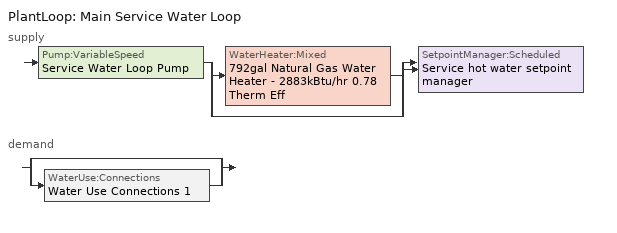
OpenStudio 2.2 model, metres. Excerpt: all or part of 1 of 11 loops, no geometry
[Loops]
PlantLoop 'Main Service Water Loop'
 supply: Pump:VariableSpeed 'Service Water Loop Pump' > split
  | WaterHeater:Mixed '792gal Natural Gas Water Heater - 2883kBtu/hr 0.78 Therm Eff'
  | bypass
  join > SetpointManager:Scheduled 'Service hot water setpoint manager'
 demand: split
  | bypass
  | WaterUse:Connections 'Water Use Connections 1'
[PlantLoop]
Main Service Water Loop: Glycol Concentration=0; Maximum Loop Temperature {C}=60; Minimum Loop Temperature {C}=10; Plant Loop Volume {m3}=Autocalculate; Load Distribution Scheme=Optimal
[Sizing:Plant]
Main Service Water Loop: Loop Type=Heating; Design Loop Exit Temperature {C}=60; Loop Design Temperature Difference {deltaC}=5; Sizing Option=NonCoincident; Zone Timesteps in Averaging Window=1; Coincident Sizing Factor Mode=None
[SetpointManager:Scheduled]
Service hot water setpoint manager: Control Variable=Temperature; Schedule=Service Water Loop Temp - 140F
[Pump:VariableSpeed]
Service Water Loop Pump: Rated Pump Head {Pa}=0.001; Motor Efficiency=0.825; Pump Control Type=Intermittent
[WaterHeater:Mixed]
792gal Natural Gas Water Heater - 2883kBtu/hr 0.78 Therm Eff: Tank Volume {m3}=2.99805; Setpoint Temperature Schedule=Service Water Loop Temp - 140F; Deadband Temperature Difference {deltaC}=2; Maximum Temperature Limit {C}=82.2222; Heater Control Type=Cycle; Heater Maximum Capacity {W}=845000; Heater Fuel Type=NaturalGas; Heater Thermal Efficiency=0.78; Off Cycle Parasitic Fuel Consumption Rate {W}=19.9992; Off Cycle Parasitic Fuel Type=NaturalGas; Off Cycle Parasitic Heat Fraction to Tank=0.8; On Cycle Parasitic Fuel Consumption Rate {W}=19.9992; On Cycle Parasitic Fuel Type=NaturalGas; On Cycle Parasitic Heat Fraction to Tank=0; Ambient Temperature Indicator=Schedule; Ambient Temperature Schedule=Water Heater Ambient Temp Schedule - 70F; Off Cycle Loss Coefficient to Ambient Temperature {W/K}=5.99799; On Cycle Loss Coefficient to Ambient Temperature {W/K}=5.99799; Use Side Effectiveness=1; Source Side Effectiveness=1; Use Side Design Flow Rate {m3/s}=autosize; Source Side Design Flow Rate {m3/s}=autosize; Indirect Water Heating Recovery Time {hr}=1.5
[WaterUse:Connections]
Water Use Connections 1: Water Use Equipment Name 1=Main Service Water Use 7.18gal/min
[WaterUse:Equipment:Definition]
Main Service Water Use Def 7.18gal/min: Peak Flow Rate {m3/s}=0.000452988; Target Temperature Schedule=Mixed Water At Faucet Temp - 110F; Sensible Fraction Schedule=Fraction Sensible - 0.2; Latent Fraction Schedule=Fraction Latent - 0.05
[WaterUse:Equipment]
Main Service Water Use 7.18gal/min: Water Use Equipment Definition=Main Service Water Use Def 7.18gal/min; Flow Rate Fraction Schedule=SchoolSecondary BLDG_SWH_SCH
[Schedule:Ruleset]
Service Water Loop Temp - 140F: Default Day Schedule=Service Water Loop Temp - 140F Default
Water Heater Ambient Temp Schedule - 70F: Default Day Schedule=Water Heater Ambient Temp Schedule - 70F Default
Fraction Sensible - 0.2: Default Day Schedule=Schedule Day 55
Fraction Latent - 0.05: Default Day Schedule=Schedule Day 56
Mixed Water At Faucet Temp - 110F: Default Day Schedule=Schedule Day 57
SchoolSecondary BLDG_SWH_SCH: Default Day Schedule=SchoolSecondary BLDG_SWH_SCH Default; Summer Design Day Schedule=SchoolSecondary BLDG_SWH_SCH Summer Design Day; Winter Design Day Schedule=SchoolSecondary BLDG_SWH_SCH Winter Design Day
[Schedule:Day]
Service Water Loop Temp - 140F Default: 24, 0, 60
Water Heater Ambient Temp Schedule - 70F Default: 24, 0, 21.1111
Schedule Day 55: 24, 0, 0.2
Schedule Day 56: 24, 0, 0.05
Schedule Day 57: 24, 0, 43.3333
SchoolSecondary BLDG_SWH_SCH Default; SchoolSecondary BLDG_SWH_SCH Sun|Sat Day; SchoolSecondary BLDG_SWH_SCH Sun|Sat Day 1; SchoolSecondary BLDG_SWH_SCH Sat Day: 24, 0, 0
SchoolSecondary BLDG_SWH_SCH Summer Design Day: 7, 0, 0.05, 8, 0, 0.1, 9, 0, 0.34, 10, 0, 0.6, 11, 0, 0.63, 12, 0, 0.72, 13, 0, 0.79, 14, 0, 0.83, 15, 0, 0.61, 16, 0, 0.65, 18, 0, 0.1, 19, 0, 0.19, 20, 0, 0.25, 22, 0, 0.22, 23, 0, 0.12, 24, 0, 0.09
SchoolSecondary BLDG_SWH_SCH Wkdy Day; SchoolSecondary BLDG_SWH_SCH Wkdy Day 2: 8, 0, 0, 9, 0, 0.34, 10, 0, 0.6, 11, 0, 0.63, 12, 0, 0.72, 13, 0, 0.79, 14, 0, 0.83, 15, 0, 0.61, 16, 0, 0.65, 18, 0, 0.1, 19, 0, 0.19, 20, 0, 0.25, 24, 0, 0
SchoolSecondary BLDG_SWH_SCH Winter Design Day: 9, 0, 0.03, 13, 0, 0.05, 24, 0, 0.03
SchoolSecondary BLDG_SWH_SCH Wkdy Day 1: 8, 0, 0, 18, 0, 0.1, 19, 0, 0.19, 20, 0, 0.25, 24, 0, 0
[Schedule:Rule] Schedule Ruleset=SchoolSecondary BLDG_SWH_SCH; Date Specification Type=DateRange
Name | Rule Order | Day Schedule | Apply Sunday | Apply Saturday | Start Month | Start Day | End Month | End Day | Apply Monday | Apply Tuesday | Apply Wednesday | Apply Thursday | Apply Friday
Schedule Rule 69 | 5 | SchoolSecondary BLDG_SWH_SCH Sun|Sat Day | Yes | Yes | 1 | 1 | 6 | 15
Schedule Rule 70 | 4 | SchoolSecondary BLDG_SWH_SCH Wkdy Day |  |  | 1 | 1 | 6 | 15 | Yes | Yes | Yes | Yes | Yes
Schedule Rule 71 | 3 | SchoolSecondary BLDG_SWH_SCH Sun|Sat Day 1 | Yes | Yes | 6 | 16 | 9 | 15
Schedule Rule 72 | 2 | SchoolSecondary BLDG_SWH_SCH Wkdy Day 1 |  |  | 6 | 16 | 9 | 15 | Yes | Yes | Yes | Yes | Yes
Schedule Rule 73 | 1 | SchoolSecondary BLDG_SWH_SCH Sat Day |  | Yes | 9 | 16 | 12 | 31
Schedule Rule 74 | 0 | SchoolSecondary BLDG_SWH_SCH Wkdy Day 2 |  |  | 9 | 16 | 12 | 31 | Yes | Yes | Yes | Yes | Yes
